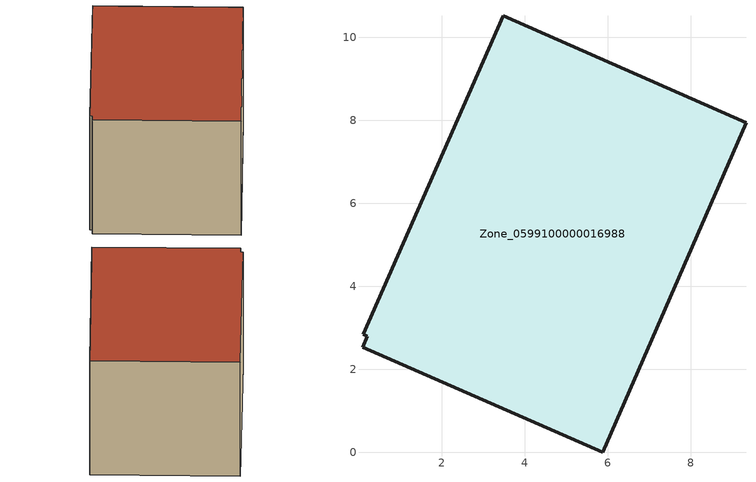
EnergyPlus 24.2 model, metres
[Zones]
Zone_0599100000016988
 floor ground (C_G): 0.1,2.54 0.21,2.8 0.12,2.85 3.48,10.52 9.33,7.94 5.88,0 z0
 wall outside (C_F): 9.33,7.94 3.48,10.52 0.12,2.85 0.21,2.8 0.1,2.54 5.88,0 9.33,7.94 z0:5.82
 roof outside (C_R): 0.21,2.8 0.1,2.54 5.88,0 9.33,7.94 3.48,10.52 0.12,2.85 z5.82
[BUILDING]
Pand.0599100000016988: North Axis=0; Terrain=City; Loads Convergence Tolerance Value=0.04; Temperature Convergence Tolerance Value=0.4; Solar Distribution=FullExterior; Maximum Number of Warmup Days=25; Minimum Number of Warmup Days=1
[Site:Location]
Rotterdam.The.Hague.AP_ZH_NLD Design_Conditions: Latitude=51.96; Longitude=4.45; Time Zone=1; Elevation=-4.5
[SITE:GROUNDTEMPERATURE:BUILDINGSURFACE]
18, 18, 18, 18, 18, 18, 18, 18, 18, 18, 18, 18
[MATERIAL] Thermal Absorptance=0.9; Solar Absorptance=0.7; Visible Absorptance=0.7
Name | Roughness | Thickness | Conductivity | Density | Specific Heat
G.TC.1946-1964 | MediumSmooth | 0.15 | 1 | 540 | 1210
F.TC.1946-1964 | Rough | 0.3 | 0.857143 | 1920 | 840
R.TC.1946-1964 | MediumRough | 0.2 | 0.235294 | 1500 | 1000
[CONSTRUCTION]
C_G: G.TC.1946-1964
C_F: F.TC.1946-1964
C_R: R.TC.1946-1964
[ZONE]
Zone_0599100000016988: Type=1; Multiplier=1; Ceiling Height=Autocalculate; Volume=Autocalculate; Floor Area=autocalculate; Part of Total Floor Area=Yes
[ZONEINFILTRATION:DESIGNFLOWRATE]
Infil_Zone_0599100000016988: Zone or ZoneList or Space or SpaceList=Zone_0599100000016988; Schedule=AlwaysOn; Design Flow Rate Calculation Method=Flow/Area; Flow Rate per Floor Area=0.003; Constant Term Coefficient=1; Temperature Term Coefficient=0; Velocity Term Coefficient=0; Velocity Squared Term Coefficient=0
[HVACTEMPLATE:ZONE:IDEALLOADSAIRSYSTEM]
Zone_0599100000016988: Maximum Heating Supply Air Temperature=50; Minimum Cooling Supply Air Temperature=13; Maximum Heating Supply Air Humidity Ratio=0.0156; Minimum Cooling Supply Air Humidity Ratio=0.0077; Heating Limit=NoLimit; Cooling Limit=NoLimit; Dehumidification Control Type=ConstantSensibleHeatRatio; Cooling Sensible Heat Ratio=0.7; Dehumidification Setpoint=60; Humidification Control Type=None; Humidification Setpoint=30; Outdoor Air Method=None; Outdoor Air Flow Rate per Person=0.00944; Outdoor Air Flow Rate per Zone Floor Area=0; Outdoor Air Flow Rate per Zone=0; Demand Controlled Ventilation Type=None; Outdoor Air Economizer Type=NoEconomizer; Heat Recovery Type=None; Sensible Heat Recovery Effectiveness=0.7; Latent Heat Recovery Effectiveness=0.65
[ZONECONTROL:THERMOSTAT]
ThermostatControl_Zone_0599100000016988: Zone or ZoneList=Zone_0599100000016988; Control Type Schedule=DualSetpointControlType; Control 1=Thermostat_Zone_0599100000016988; Temperature Difference Between Cutout And Setpoint=0
[THERMOSTATSETPOINT:DUALSETPOINT]
Thermostat_Zone_0599100000016988: Heating Setpoint Temperature Schedule=HeatingSetpoint_Zone_0599100000016988; Cooling Setpoint Temperature Schedule=CoolingSetpoint_Zone_0599100000016988
[SCHEDULE:COMPACT]
HeatingSetpoint_Zone_0599100000016988: Through: 12/31, For: AllDays, Until: 24:00, 21
CoolingSetpoint_Zone_0599100000016988: Through: 12/31, For: AllDays, Until: 24:00, 24
DualSetpointControlType: Through: 12/31, For: AllDays, Until: 24:00, 4
AlwaysOn: Through: 12/31, For: AllDays, Until: 24:00, 1
